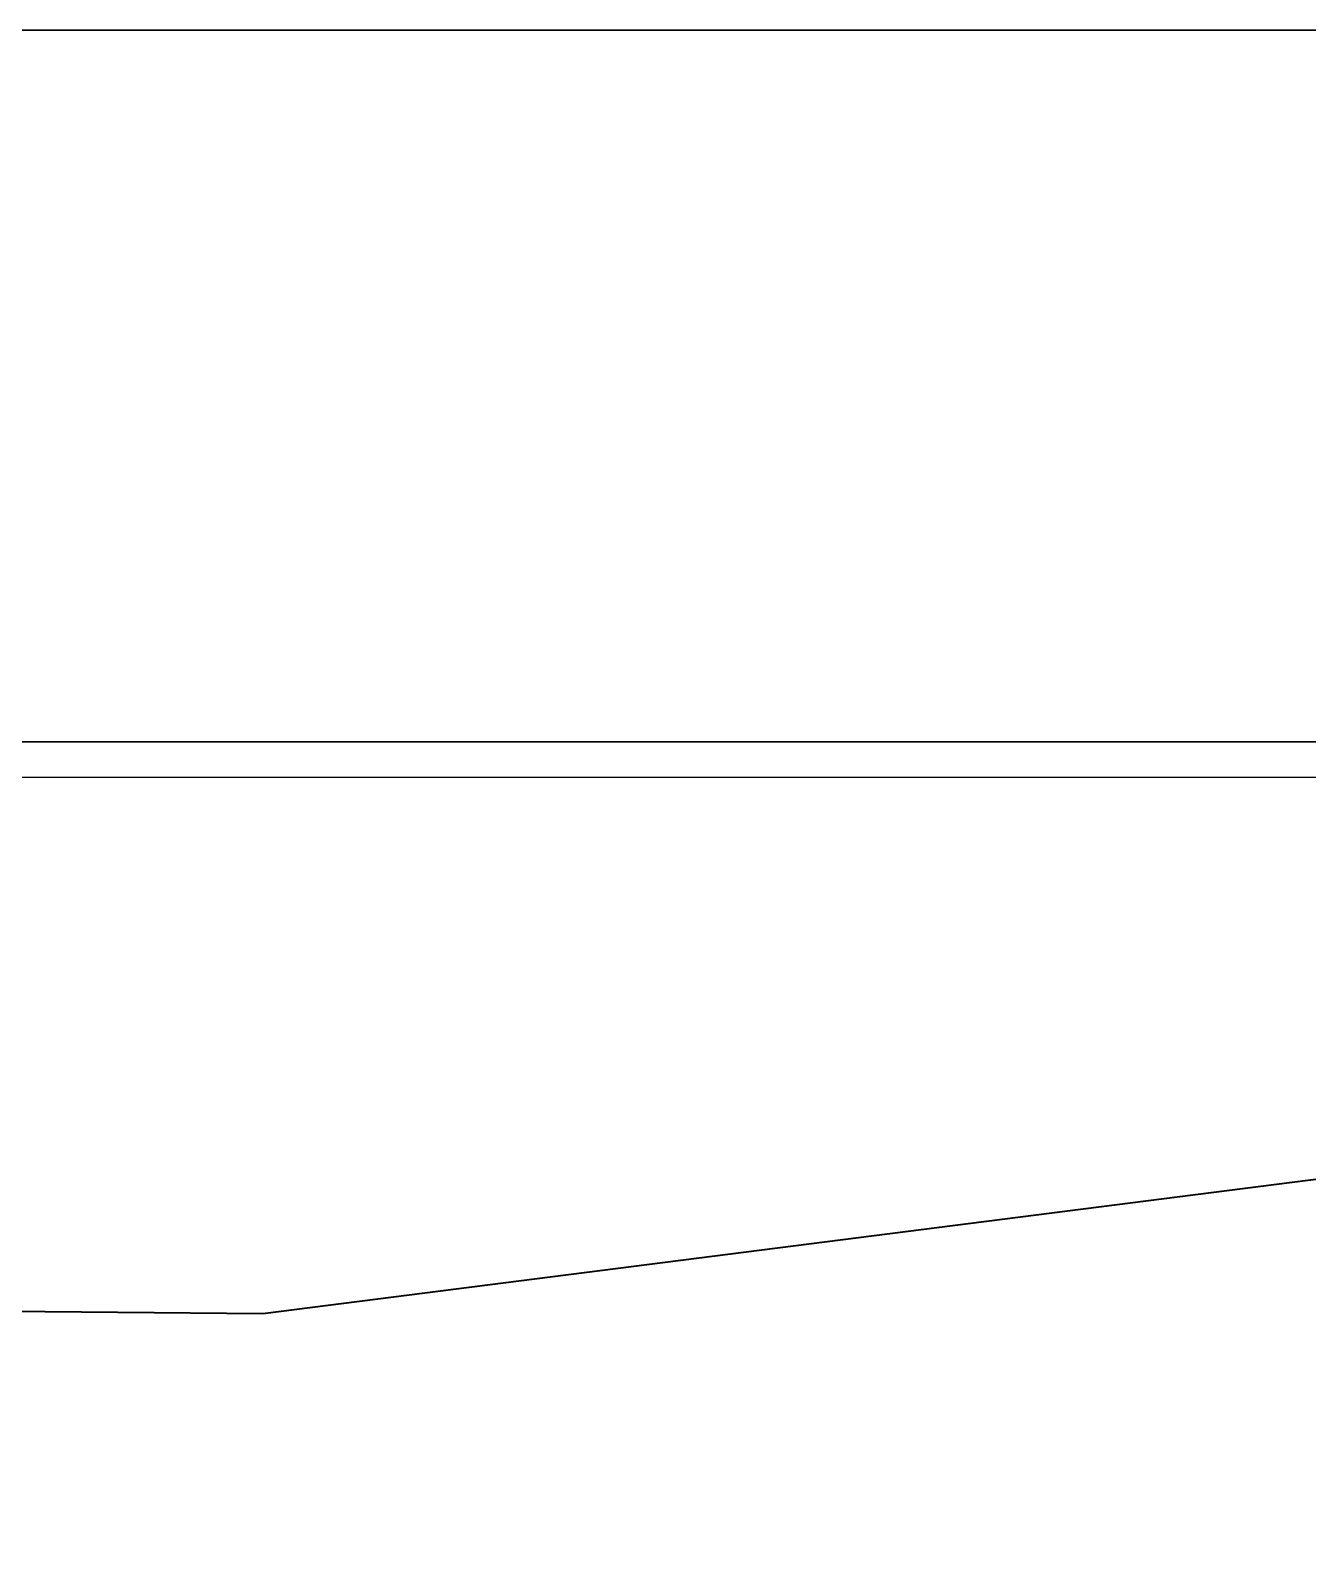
# Model space of a CAD drawing. Header units: metres. Extents: x 494 to 1845, y -666 to 1061.
# Drawn here: x 1517.01 to 1533.3, y 287.12 to 306.45 of the extents above; entities that cross this region are included whole.
import ezdxf

# ---------------------------------------------------------------- set-up
doc = ezdxf.new("R2010")
doc.units = ezdxf.units.M
doc.header["$MEASUREMENT"] = 0
doc.linetypes.add('1', pattern=[0])
doc.layers.add('ARCHITECTURAL COMMENTS', color=2, linetype='Continuous', lineweight=30)
doc.layers.add('VDA-WALL', color=250, linetype='Continuous', lineweight=25)
doc.layers.add('PLOT - SURVEY', color=1, linetype='1')
doc.layers.add('SHEET', color=7, linetype='Continuous')

# ---------------------------------------------------------------- blocks, each defined once
blk = doc.blocks.new('DAFASDFDFA')
at = {"layer": 'SHEET'}
for points in [[(2.25, 58.4), (2.25, 0), (-102.633, 0), (-102.633, 58.4)], [(1.75, 57.9), (1.75, 0.5), (-102.133, 0.5), (-102.133, 57.9)]]:
    blk.add_lwpolyline(points, close=True, dxfattribs=at)

msp = doc.modelspace()

# ---------------------------------------------------------------- linework, layer by layer
at = {"layer": 'ARCHITECTURAL COMMENTS'}
msp.add_lwpolyline([(1458.8635, 306.4524), (1770.5289, 306.4524), (1770.5289, 239.756), (1458.8635, 239.756)], close=True, dxfattribs=at)
at = {"layer": 'PLOT - SURVEY', "color": 250, "linetype": 'Continuous', "lineweight": 40}
msp.add_lwpolyline([(1547.6603, 293.6124), (1519.9724, 290.0799), (1488.5155, 290.3701), (1466.9333, 290.1068)], dxfattribs=at)
at = {"layer": 'VDA-WALL'}
msp.add_lwpolyline([(1462.167, 244.5134), (1557.1076, 244.5134), (1557.1076, 297.3774), (1462.167, 297.3774)], close=True, dxfattribs=at)

# ---------------------------------------------------------------- block references
at = {"layer": 'VDA-WALL', "xscale": 0.9052046613064094, "yscale": 0.9052046613064094, "zscale": 0.9052046613064094}
msp.add_blockref('DAFASDFDFA', (1555.0709, 244.5134), dxfattribs=at)

doc.saveas('drawing.dxf')
